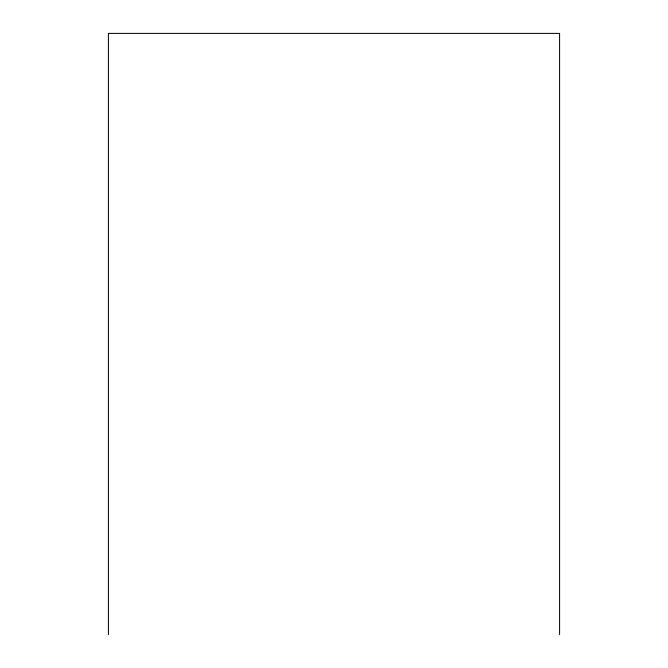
<?xml version="1.0" encoding="UTF-8"?>
<svg xmlns="http://www.w3.org/2000/svg" width="668" height="668" viewBox="0 0 668 668"><rect width="100%" height="100%" fill="white"/><g stroke="black" fill="none" stroke-linecap="round" stroke-linejoin="round"><path stroke-width="1" d="M559.584 634.6L559.584 33.4L108.416 33.4L108.416 634.6"/></g></svg>
